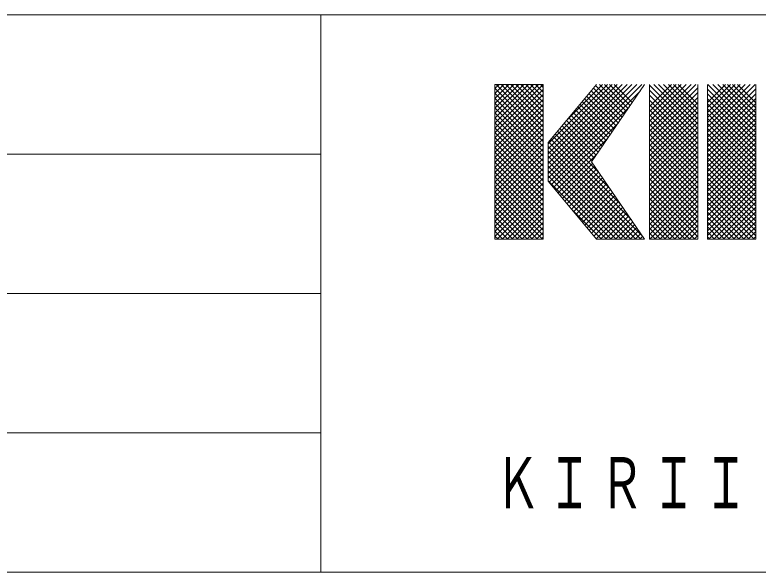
# Model space of a CAD drawing. Units: millimetres on the paper, enlarged 50 times. Extents: x -9752 to 9748, y -6991 to 6878.
# Drawn here: x -2066 to -999, y -6872 to -6072 of the extents above; entities that cross this region are included whole.
import ezdxf

# ---------------------------------------------------------------- set-up
doc = ezdxf.new("R2010")
doc.units = ezdxf.units.MM
doc.header["$LTSCALE"] = 50
doc.layers.add('F-3_太線２', color=3, linetype='Continuous', lineweight=18)
doc.layers.add('F-5_固定文字', color=7, linetype='Continuous', lineweight=18)
doc.styles.add('ＭＳ ゴシック', font='')
doc.styles.get('ＭＳ ゴシック').set_extended_font_data('MS Gothic')

msp = doc.modelspace()

# ---------------------------------------------------------------- linework, layer by layer
at = {"layer": 'F-3_太線２'}
for p, q in [((-9751.67, -6072.5), (9748.33, -6072.5)), ((-1626.67, -6072.5), (-1626.67, -6872.5)), ((-9751.67, -6872.5), (9748.33, -6872.5))]:
    msp.add_line(p, q, dxfattribs=at)
at = {"layer": 'F-3_太線２', "color": 4, "lineweight": 9}
for p, q in [((-5501.67, -6272.5), (-1626.67, -6272.5)), ((-5501.67, -6472.5), (-1626.67, -6472.5)), ((-5501.67, -6672.5), (-1626.67, -6672.5))]:
    msp.add_line(p, q, dxfattribs=at)
at = {"layer": 'F-5_固定文字'}
for p, q in [((-1376.67, -6178.36), (-1370.81, -6172.5)), ((-1376.67, -6185.43), (-1363.74, -6172.5)), ((-1376.67, -6192.5), (-1356.66, -6172.5)), ((-1376.67, -6199.57), (-1349.59, -6172.5)), ((-1376.67, -6206.64), (-1342.52, -6172.5)), ((-1376.67, -6213.72), (-1335.45, -6172.5)), ((-1376.67, -6220.79), (-1328.38, -6172.5)), ((-1376.67, -6227.86), (-1321.31, -6172.5)), ((-1376.67, -6234.93), (-1314.24, -6172.5)), ((-1376.67, -6172.5), (-1307.32, -6172.5)), ((-1376.67, -6242), (-1307.32, -6172.65)), ((-1376.67, -6177.9), (-1307.32, -6247.25)), ((-1376.67, -6249.07), (-1307.32, -6179.72)), ((-1374.99, -6172.5), (-1307.32, -6240.17)), ((-1367.92, -6172.5), (-1307.32, -6233.1)), ((-1360.85, -6172.5), (-1307.32, -6226.03)), ((-1353.78, -6172.5), (-1307.32, -6218.96)), ((-1346.71, -6172.5), (-1307.32, -6211.89)), ((-1339.64, -6172.5), (-1307.32, -6204.82)), ((-1332.57, -6172.5), (-1307.32, -6197.75)), ((-1325.5, -6172.5), (-1307.32, -6190.68)), ((-1318.43, -6172.5), (-1307.32, -6183.61)), ((-1311.35, -6172.5), (-1307.32, -6176.53)), ((-1307.32, -6172.5), (-1307.32, -6394.41)), ((-1300.38, -6257.64), (-1215.24, -6172.5)), ((-1300.38, -6264.71), (-1208.17, -6172.5)), ((-1300.38, -6271.78), (-1201.1, -6172.5)), ((-1300.38, -6278.85), (-1194.03, -6172.5)), ((-1300.38, -6285.92), (-1186.96, -6172.5)), ((-1300.38, -6293), (-1179.89, -6172.5)), ((-1300.38, -6300.07), (-1172.82, -6172.5)), ((-1300.38, -6307.14), (-1165.75, -6172.5)), ((-1300.38, -6255.72), (-1231.03, -6172.5)), ((-1274.64, -6224.83), (-1222.31, -6172.5)), ((-1161.69, -6172.5), (-1237.97, -6283.46)), ((-1235.4, -6177.74), (-1193.85, -6219.29)), ((-1232.19, -6173.89), (-1190.97, -6215.1)), ((-1226.5, -6172.5), (-1188.09, -6210.91)), ((-1219.43, -6172.5), (-1185.21, -6206.72)), ((-1212.36, -6172.5), (-1182.33, -6202.53)), ((-1205.29, -6172.5), (-1179.45, -6198.34)), ((-1154.75, -6203.93), (-1123.32, -6172.5)), ((-1154.75, -6211), (-1116.25, -6172.5)), ((-1154.75, -6218.08), (-1109.18, -6172.5)), ((-1154.75, -6225.15), (-1102.11, -6172.5)), ((-1154.75, -6232.22), (-1095.04, -6172.5)), ((-1154.75, -6239.29), (-1087.96, -6172.5)), ((-1154.75, -6172.5), (-1154.75, -6394.32)), ((-1154.75, -6173.54), (-1085.41, -6242.88)), ((-1154.75, -6246.36), (-1085.41, -6177.01)), ((-1154.75, -6180.61), (-1085.41, -6249.95)), ((-1148.72, -6172.5), (-1085.41, -6235.81)), ((-1141.65, -6172.5), (-1085.41, -6228.74)), ((-1134.58, -6172.5), (-1085.41, -6221.67)), ((-1127.51, -6172.5), (-1085.41, -6214.6)), ((-1120.44, -6172.5), (-1085.41, -6207.53)), ((-1113.36, -6172.5), (-1085.41, -6200.46)), ((-1085.41, -6172.5), (-1085.41, -6394.32)), ((-1071.53, -6198.49), (-1045.63, -6172.59)), ((-1071.53, -6205.56), (-1038.56, -6172.59)), ((-1071.53, -6212.64), (-1031.49, -6172.59)), ((-1071.53, -6219.71), (-1024.42, -6172.59)), ((-1071.53, -6226.78), (-1017.35, -6172.59)), ((-1071.53, -6233.85), (-1010.28, -6172.59)), ((-1071.53, -6240.92), (-1003.2, -6172.59)), ((-1071.53, -6172.59), (-1071.53, -6394.41)), ((-1071.53, -6247.99), (-1002.19, -6178.65)), ((-1071.53, -6178.98), (-1002.19, -6248.32)), ((-1070.85, -6172.59), (-1002.19, -6241.25)), ((-1063.77, -6172.59), (-1002.19, -6234.18)), ((-1056.7, -6172.59), (-1002.19, -6227.11)), ((-1049.63, -6172.59), (-1002.19, -6220.04)), ((-1042.56, -6172.59), (-1002.19, -6212.97)), ((-1035.49, -6172.59), (-1002.19, -6205.9)), ((-1028.42, -6172.59), (-1002.19, -6198.83)), ((-1002.19, -6172.5), (-1002.19, -6394.41)), ((-1376.67, -6184.97), (-1307.32, -6254.32)), ((-1376.67, -6256.14), (-1307.32, -6186.79)), ((-1299.01, -6312.84), (-1168.32, -6182.14)), ((-1245.04, -6189.31), (-1202.5, -6231.86)), ((-1241.83, -6185.46), (-1199.62, -6227.67)), ((-1238.62, -6181.6), (-1196.74, -6223.48)), ((-1154.75, -6253.43), (-1085.41, -6184.09)), ((-1154.75, -6187.68), (-1085.41, -6257.03)), ((-1154.75, -6260.5), (-1085.41, -6191.16)), ((-1071.53, -6255.06), (-1002.19, -6185.72)), ((-1071.53, -6186.05), (-1002.19, -6255.39)), ((-1376.67, -6192.04), (-1307.32, -6261.39)), ((-1376.67, -6263.21), (-1307.32, -6193.87)), ((-1376.67, -6199.11), (-1307.32, -6268.46)), ((-1376.67, -6270.28), (-1307.32, -6200.94)), ((-1254.69, -6200.88), (-1211.14, -6244.43)), ((-1251.47, -6197.03), (-1208.26, -6240.24)), ((-1248.26, -6193.17), (-1205.38, -6236.05)), ((-1154.75, -6194.75), (-1085.41, -6264.1)), ((-1154.75, -6267.57), (-1085.41, -6198.23)), ((-1154.75, -6201.82), (-1085.41, -6271.17)), ((-1071.53, -6262.13), (-1002.19, -6192.79)), ((-1071.53, -6193.12), (-1002.19, -6262.47)), ((-1071.53, -6269.2), (-1002.19, -6199.86)), ((-1071.53, -6200.19), (-1002.19, -6269.54)), ((-1376.67, -6206.18), (-1307.32, -6275.53)), ((-1376.67, -6277.35), (-1307.32, -6208.01)), ((-1295.8, -6316.7), (-1183.87, -6204.77)), ((-1264.33, -6212.45), (-1219.78, -6257)), ((-1261.12, -6208.6), (-1216.9, -6252.81)), ((-1257.9, -6204.74), (-1214.02, -6248.62)), ((-1154.75, -6274.64), (-1085.41, -6205.3)), ((-1154.75, -6208.89), (-1085.41, -6278.24)), ((-1154.75, -6281.72), (-1085.41, -6212.37)), ((-1071.53, -6276.28), (-1002.19, -6206.93)), ((-1071.53, -6207.26), (-1002.19, -6276.61)), ((-1376.67, -6213.25), (-1307.32, -6282.6)), ((-1376.67, -6284.43), (-1307.32, -6215.08)), ((-1376.67, -6220.32), (-1307.32, -6289.67)), ((-1376.67, -6291.5), (-1307.32, -6222.15)), ((-1270.76, -6220.17), (-1225.54, -6265.38)), ((-1267.54, -6216.31), (-1222.66, -6261.19)), ((-1154.75, -6215.96), (-1085.41, -6285.31)), ((-1154.75, -6288.79), (-1085.41, -6219.44)), ((-1154.75, -6223.04), (-1085.41, -6292.38)), ((-1071.53, -6283.35), (-1002.19, -6214)), ((-1071.53, -6214.33), (-1002.19, -6283.68)), ((-1071.53, -6290.42), (-1002.19, -6221.07)), ((-1071.53, -6221.4), (-1002.19, -6290.75)), ((-1376.67, -6227.4), (-1307.32, -6296.74)), ((-1376.67, -6298.57), (-1307.32, -6229.22)), ((-1292.58, -6320.55), (-1199.43, -6227.39)), ((-1280.4, -6231.74), (-1234.19, -6277.95)), ((-1277.19, -6227.88), (-1231.3, -6273.76)), ((-1273.97, -6224.02), (-1228.42, -6269.57)), ((-1154.75, -6295.86), (-1085.41, -6226.51)), ((-1154.75, -6230.11), (-1085.41, -6299.45)), ((-1154.75, -6302.93), (-1085.41, -6233.58)), ((-1071.53, -6297.49), (-1002.19, -6228.14)), ((-1071.53, -6228.48), (-1002.19, -6297.82)), ((-1376.67, -6234.47), (-1307.32, -6303.81)), ((-1376.67, -6305.64), (-1307.32, -6236.29)), ((-1376.67, -6241.54), (-1307.32, -6310.88)), ((-1376.67, -6312.71), (-1307.32, -6243.36)), ((-1290.04, -6243.31), (-1211.73, -6321.63)), ((-1286.83, -6239.45), (-1227.28, -6299)), ((-1283.61, -6235.59), (-1237.07, -6282.14)), ((-1154.75, -6237.18), (-1085.41, -6306.52)), ((-1154.75, -6310), (-1085.41, -6240.65)), ((-1154.75, -6244.25), (-1085.41, -6313.59)), ((-1071.53, -6304.56), (-1002.19, -6235.21)), ((-1071.53, -6235.55), (-1002.19, -6304.89)), ((-1071.53, -6311.63), (-1002.19, -6242.29)), ((-1071.53, -6242.62), (-1002.19, -6311.96)), ((-1376.67, -6248.61), (-1307.32, -6317.96)), ((-1376.67, -6319.78), (-1307.32, -6250.43)), ((-1299.69, -6254.88), (-1165.06, -6389.5)), ((-1296.47, -6251.02), (-1180.62, -6366.88)), ((-1293.26, -6247.17), (-1196.17, -6344.25)), ((-1289.37, -6324.41), (-1214.98, -6250.02)), ((-1154.75, -6317.07), (-1085.41, -6247.73)), ((-1154.75, -6251.32), (-1085.41, -6320.66)), ((-1154.75, -6324.14), (-1085.41, -6254.8)), ((-1071.53, -6318.7), (-1002.19, -6249.36)), ((-1071.53, -6249.69), (-1002.19, -6319.03)), ((-1376.67, -6255.68), (-1307.32, -6325.03)), ((-1376.67, -6326.85), (-1307.32, -6257.51)), ((-1376.67, -6262.75), (-1307.32, -6332.1)), ((-1376.67, -6333.92), (-1307.32, -6264.58)), ((-1300.38, -6311.19), (-1300.38, -6255.72)), ((-1300.38, -6261.25), (-1167.23, -6394.41)), ((-1154.75, -6258.39), (-1085.41, -6327.74)), ((-1154.75, -6331.21), (-1085.41, -6261.87)), ((-1154.75, -6265.46), (-1085.41, -6334.81)), ((-1071.53, -6325.77), (-1002.19, -6256.43)), ((-1071.53, -6256.76), (-1002.19, -6326.1)), ((-1071.53, -6332.84), (-1002.19, -6263.5)), ((-1071.53, -6263.83), (-1002.19, -6333.18)), ((-1376.67, -6269.82), (-1307.32, -6339.17)), ((-1376.67, -6340.99), (-1307.32, -6271.65)), ((-1376.67, -6276.89), (-1307.32, -6346.24)), ((-1300.38, -6268.32), (-1174.3, -6394.41)), ((-1300.38, -6275.39), (-1181.37, -6394.41)), ((-1286.16, -6328.27), (-1230.54, -6272.65)), ((-1154.75, -6338.28), (-1085.41, -6268.94)), ((-1154.75, -6272.53), (-1085.41, -6341.88)), ((-1154.75, -6345.35), (-1085.41, -6276.01)), ((-1071.53, -6339.92), (-1002.19, -6270.57)), ((-1071.53, -6270.9), (-1002.19, -6340.25)), ((-1376.67, -6348.07), (-1307.32, -6278.72)), ((-1376.67, -6283.96), (-1307.32, -6353.31)), ((-1376.67, -6355.14), (-1307.32, -6285.79)), ((-1300.38, -6282.47), (-1188.44, -6394.41)), ((-1282.94, -6332.12), (-1236.46, -6285.64)), ((-1237.97, -6283.46), (-1161.69, -6394.41)), ((-1154.75, -6279.6), (-1085.41, -6348.95)), ((-1154.75, -6352.43), (-1085.41, -6283.08)), ((-1154.75, -6286.67), (-1085.41, -6356.02)), ((-1071.53, -6346.99), (-1002.19, -6277.64)), ((-1071.53, -6277.97), (-1002.19, -6347.32)), ((-1071.53, -6354.06), (-1002.19, -6284.71)), ((-1071.53, -6285.04), (-1002.19, -6354.39)), ((-1376.67, -6291.04), (-1307.32, -6360.38)), ((-1376.67, -6362.21), (-1307.32, -6292.86)), ((-1376.67, -6298.11), (-1307.32, -6367.45)), ((-1300.38, -6289.54), (-1195.51, -6394.41)), ((-1300.38, -6296.61), (-1202.58, -6394.41)), ((-1279.73, -6335.98), (-1233.58, -6289.83)), ((-1276.51, -6339.84), (-1230.7, -6294.02)), ((-1273.3, -6343.69), (-1227.82, -6298.21)), ((-1154.75, -6359.5), (-1085.41, -6290.15)), ((-1154.75, -6293.75), (-1085.41, -6363.09)), ((-1154.75, -6366.57), (-1085.41, -6297.22)), ((-1071.53, -6361.13), (-1002.19, -6291.78)), ((-1071.53, -6292.11), (-1002.19, -6361.46)), ((-1376.67, -6369.28), (-1307.32, -6299.93)), ((-1376.67, -6305.18), (-1307.32, -6374.52)), ((-1376.67, -6376.35), (-1307.32, -6307)), ((-1300.38, -6303.68), (-1209.65, -6394.41)), ((-1270.09, -6347.55), (-1224.94, -6302.41)), ((-1266.87, -6351.41), (-1222.06, -6306.6)), ((-1154.75, -6300.82), (-1085.41, -6370.16)), ((-1154.75, -6373.64), (-1085.41, -6304.29)), ((-1154.75, -6307.89), (-1085.41, -6377.23)), ((-1071.53, -6368.2), (-1002.19, -6298.85)), ((-1071.53, -6299.19), (-1002.19, -6368.53)), ((-1071.53, -6375.27), (-1002.19, -6305.93)), ((-1071.53, -6306.26), (-1002.19, -6375.6)), ((-1376.67, -6312.25), (-1307.32, -6381.6)), ((-1376.67, -6383.42), (-1307.32, -6314.07)), ((-1376.67, -6319.32), (-1307.32, -6388.67)), ((-1300.38, -6310.75), (-1216.72, -6394.41)), ((-1300.38, -6311.19), (-1231.03, -6394.41)), ((-1263.66, -6355.26), (-1219.18, -6310.79)), ((-1260.44, -6359.12), (-1216.3, -6314.98)), ((-1257.23, -6362.98), (-1213.42, -6319.17)), ((-1154.75, -6380.71), (-1085.41, -6311.37)), ((-1154.75, -6314.96), (-1085.41, -6384.3)), ((-1154.75, -6387.78), (-1085.41, -6318.44)), ((-1071.53, -6382.34), (-1002.19, -6313)), ((-1071.53, -6313.33), (-1002.19, -6382.67)), ((-1376.67, -6390.49), (-1307.32, -6321.15)), ((-1376.67, -6326.39), (-1308.65, -6394.41)), ((-1373.51, -6394.41), (-1307.32, -6328.22)), ((-1254.01, -6366.83), (-1210.54, -6323.36)), ((-1250.8, -6370.69), (-1207.66, -6327.55)), ((-1154.75, -6322.03), (-1085.41, -6391.38)), ((-1154.75, -6329.1), (-1089.54, -6394.32)), ((-1154.22, -6394.32), (-1085.41, -6325.51)), ((-1071.53, -6389.41), (-1002.19, -6320.07)), ((-1071.53, -6320.4), (-1002.19, -6389.74)), ((-1071.53, -6327.47), (-1004.59, -6394.41)), ((-1069.46, -6394.41), (-1002.19, -6327.14)), ((-1376.67, -6333.46), (-1315.72, -6394.41)), ((-1376.67, -6340.53), (-1322.79, -6394.41)), ((-1366.44, -6394.41), (-1307.32, -6335.29)), ((-1247.59, -6374.55), (-1204.77, -6331.74)), ((-1244.37, -6378.41), (-1201.89, -6335.93)), ((-1241.16, -6382.26), (-1199.01, -6340.12)), ((-1154.75, -6336.17), (-1096.61, -6394.32)), ((-1147.15, -6394.32), (-1085.41, -6332.58)), ((-1140.08, -6394.32), (-1085.41, -6339.65)), ((-1071.53, -6334.54), (-1011.66, -6394.41)), ((-1062.39, -6394.41), (-1002.19, -6334.21)), ((-1376.67, -6347.6), (-1329.86, -6394.41)), ((-1359.37, -6394.41), (-1307.32, -6342.36)), ((-1352.3, -6394.41), (-1307.32, -6349.43)), ((-1267.24, -6350.97), (-1223.79, -6394.41)), ((-1237.94, -6386.12), (-1196.13, -6344.31)), ((-1234.73, -6389.98), (-1193.25, -6348.5)), ((-1154.75, -6343.24), (-1103.68, -6394.32)), ((-1154.75, -6350.31), (-1110.75, -6394.32)), ((-1133, -6394.32), (-1085.41, -6346.72)), ((-1071.53, -6341.61), (-1018.73, -6394.41)), ((-1071.53, -6348.68), (-1025.8, -6394.41)), ((-1055.32, -6394.41), (-1002.19, -6341.28)), ((-1048.24, -6394.41), (-1002.19, -6348.35)), ((-1376.67, -6354.68), (-1336.93, -6394.41)), ((-1376.67, -6361.75), (-1344, -6394.41)), ((-1345.23, -6394.41), (-1307.32, -6356.5)), ((-1231.51, -6393.83), (-1190.37, -6352.69)), ((-1225.02, -6394.41), (-1187.49, -6356.88)), ((-1217.95, -6394.41), (-1184.61, -6361.07)), ((-1154.75, -6357.39), (-1117.82, -6394.32)), ((-1125.93, -6394.32), (-1085.41, -6353.79)), ((-1118.86, -6394.32), (-1085.41, -6360.86)), ((-1071.53, -6355.75), (-1032.88, -6394.41)), ((-1041.17, -6394.41), (-1002.19, -6355.42)), ((-1376.67, -6368.82), (-1351.07, -6394.41)), ((-1338.16, -6394.41), (-1307.32, -6363.57)), ((-1331.09, -6394.41), (-1307.32, -6370.64)), ((-1210.88, -6394.41), (-1181.73, -6365.26)), ((-1203.81, -6394.41), (-1178.85, -6369.45)), ((-1154.75, -6364.46), (-1124.89, -6394.32)), ((-1154.75, -6371.53), (-1131.96, -6394.32)), ((-1111.79, -6394.32), (-1085.41, -6367.93)), ((-1071.53, -6362.83), (-1039.95, -6394.41)), ((-1071.53, -6369.9), (-1047.02, -6394.41)), ((-1034.1, -6394.41), (-1002.19, -6362.49)), ((-1027.03, -6394.41), (-1002.19, -6369.56)), ((-1376.67, -6375.89), (-1358.14, -6394.41)), ((-1376.67, -6382.96), (-1365.22, -6394.41)), ((-1324.02, -6394.41), (-1307.32, -6377.71)), ((-1196.74, -6394.41), (-1175.97, -6373.64)), ((-1189.67, -6394.41), (-1173.09, -6377.83)), ((-1182.6, -6394.41), (-1170.21, -6382.02)), ((-1154.75, -6378.6), (-1139.03, -6394.32)), ((-1104.72, -6394.32), (-1085.41, -6375)), ((-1097.65, -6394.32), (-1085.41, -6382.08)), ((-1071.53, -6376.97), (-1054.09, -6394.41)), ((-1019.96, -6394.41), (-1002.19, -6376.64)), ((-1376.67, -6390.03), (-1372.29, -6394.41)), ((-1316.95, -6394.41), (-1307.32, -6384.78)), ((-1309.87, -6394.41), (-1307.32, -6391.86)), ((-1231.87, -6393.4), (-1230.87, -6394.41)), ((-1175.52, -6394.41), (-1167.32, -6386.21)), ((-1168.45, -6394.41), (-1164.44, -6390.4)), ((-1154.75, -6385.67), (-1146.11, -6394.32)), ((-1154.75, -6392.74), (-1153.18, -6394.32)), ((-1154.75, -6394.32), (-1085.41, -6394.32)), ((-1090.58, -6394.32), (-1085.41, -6389.15)), ((-1071.53, -6384.04), (-1061.16, -6394.41)), ((-1071.53, -6391.11), (-1068.23, -6394.41)), ((-1012.89, -6394.41), (-1002.19, -6383.71)), ((-1005.82, -6394.41), (-1002.19, -6390.78)), ((-1231.03, -6394.41), (-1161.69, -6394.41)), ((-1071.53, -6394.41), (-1002.19, -6394.41))]:
    msp.add_line(p, q, dxfattribs=at)
msp.add_lwpolyline([(-1376.67, -6172.5), (-1376.67, -6394.41), (-1307.32, -6394.41)], dxfattribs=at)

# ---------------------------------------------------------------- texts
at = {"layer": 'F-5_固定文字', "color": 4, "insert": (-1376.67, -6791.4), "char_height": 73.31, "attachment_point": 7, "style": 'ＭＳ ゴシック'}
msp.add_mtext('\\T1.15;\\W0.65;ＫＩＲＩＩ\u3000ＣＯＮＳＴＲＵＣＴＩＯＮ\u3000ＭＡＴＥＲＩＡＬＳ\u3000ＣＯ．，ＬＴＤ．', dxfattribs=at)

doc.saveas('drawing.dxf')
